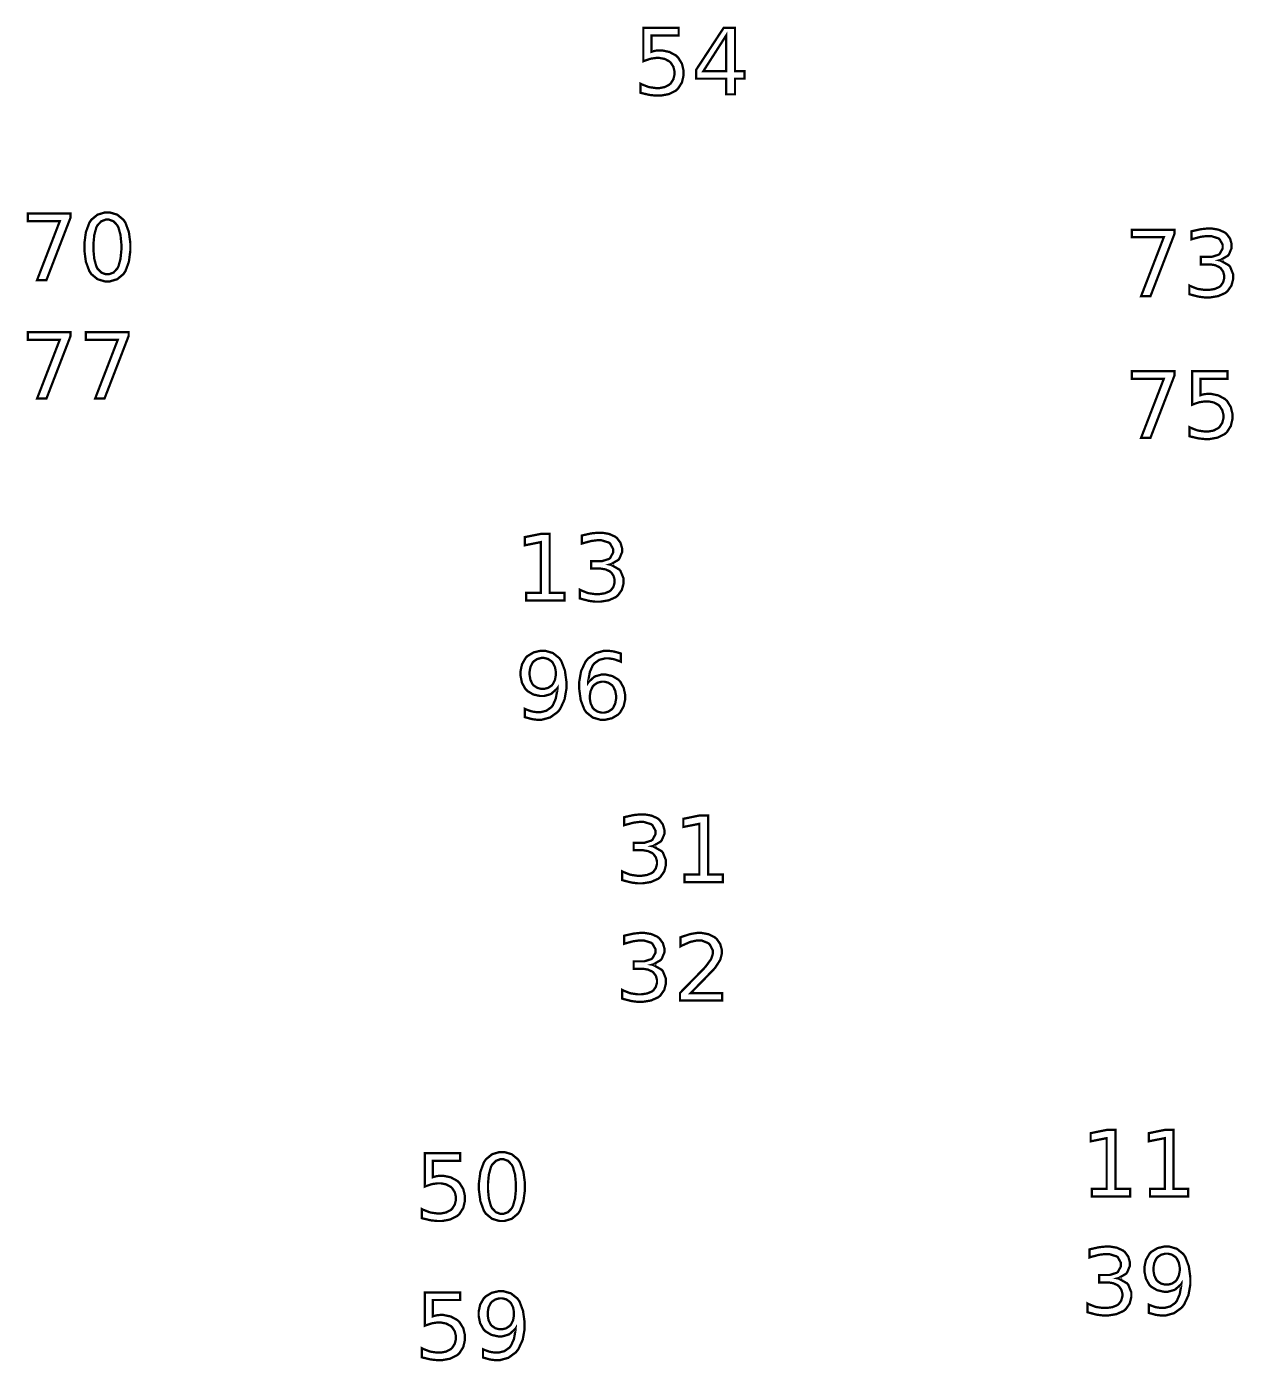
# Model space of a CAD drawing. Extents: x 0.2 to 50.1, y 1.6 to 26.7.
# Drawn here: x 31.11 to 36.63, y 7.6 to 13.7 of the extents above; entities that cross this region are included whole.
import ezdxf

# ---------------------------------------------------------------- set-up
doc = ezdxf.new("R2010")
doc.units = 0
doc.layers.get('0').update_dxf_attribs({"linetype": 'CONTINUOUS'})

msp = doc.modelspace()

# ---------------------------------------------------------------- linework, layer by layer
at = {"color": 1, "const_width": 0.010417}
for points in [[(33.9286, 13.6924), (34.0901, 13.6924), (34.0901, 13.6577), (33.9664, 13.6577), (33.9664, 13.5832), (33.9679, 13.5838), (33.9826, 13.5876), (33.9842, 13.5878), (33.9857, 13.5881), (33.9981, 13.5893), (34.0022, 13.5893), (34.0136, 13.5893), (34.0476, 13.5823), (34.0778, 13.566), (34.0828, 13.5613), (34.0876, 13.5567), (34.105, 13.5286), (34.1125, 13.4967), (34.1125, 13.486), (34.1125, 13.4752), (34.1049, 13.4424), (34.0869, 13.4144), (34.0818, 13.4098), (34.0768, 13.4053), (34.0451, 13.3895), (34.0082, 13.3827), (33.996, 13.3827), (33.9861, 13.3827), (33.9601, 13.3854), (33.9568, 13.386), (33.9536, 13.3865), (33.9194, 13.3946), (33.9158, 13.3957), (33.9158, 13.437), (33.9189, 13.4353), (33.9506, 13.4228), (33.9539, 13.422), (33.9571, 13.4212), (33.9856, 13.4172), (33.995, 13.4172), (34.0029, 13.4172), (34.0265, 13.4218), (34.0472, 13.4326), (34.0506, 13.4357), (34.054, 13.4388), (34.066, 13.4576), (34.0712, 13.4789), (34.0712, 13.486), (34.0712, 13.4931), (34.066, 13.5144), (34.054, 13.5331), (34.0506, 13.5361), (34.0472, 13.5393), (34.0265, 13.5501), (34.0029, 13.5548), (33.995, 13.5548), (33.9868, 13.5548), (33.9647, 13.5518), (33.9621, 13.5511), (33.9593, 13.5505), (33.9315, 13.5411), (33.9286, 13.5398), (33.9286, 13.6924)], [(34.2957, 13.6924), (34.3474, 13.6924), (34.3474, 13.4945), (34.3908, 13.4945), (34.3908, 13.4602), (34.3474, 13.4602), (34.3474, 13.3886), (34.3065, 13.3886), (34.3065, 13.4602), (34.1694, 13.4602), (34.1694, 13.4999), (34.2957, 13.6924)], [(34.3065, 13.6566), (34.2029, 13.4945), (34.3065, 13.4945), (34.3065, 13.6566)], [(31.1165, 12.8435), (31.3118, 12.8435), (31.3118, 12.8259), (31.2014, 12.5397), (31.1586, 12.5397), (31.2624, 12.8087), (31.1165, 12.8087), (31.1165, 12.8435)], [(31.4799, 12.8489), (31.4911, 12.8489), (31.525, 12.8388), (31.5535, 12.8153), (31.5581, 12.8085), (31.5625, 12.8018), (31.5782, 12.759), (31.5849, 12.7081), (31.5849, 12.6911), (31.5849, 12.6743), (31.5782, 12.6236), (31.5625, 12.5809), (31.5581, 12.5742), (31.5535, 12.5674), (31.525, 12.5439), (31.4911, 12.5338), (31.4799, 12.5338), (31.4686, 12.5338), (31.4349, 12.5439), (31.4064, 12.5674), (31.4019, 12.5742), (31.3975, 12.5809), (31.3817, 12.6236), (31.375, 12.6743), (31.375, 12.6911), (31.375, 12.7081), (31.3817, 12.759), (31.3975, 12.8018), (31.4019, 12.8085), (31.4064, 12.8153), (31.4349, 12.8388), (31.4686, 12.8489), (31.4799, 12.8489)], [(31.4799, 12.8163), (31.4729, 12.8163), (31.4521, 12.8085), (31.4347, 12.7903), (31.4321, 12.7851), (31.4294, 12.7799), (31.4201, 12.746), (31.4162, 12.7049), (31.4162, 12.6911), (31.4162, 12.6775), (31.4201, 12.6366), (31.4294, 12.6028), (31.4321, 12.5976), (31.4347, 12.5924), (31.4521, 12.5742), (31.4729, 12.5663), (31.4799, 12.5663), (31.4868, 12.5663), (31.5079, 12.5742), (31.5251, 12.5924), (31.5278, 12.5976), (31.5306, 12.6028), (31.5399, 12.6366), (31.5439, 12.6775), (31.5439, 12.6911), (31.5439, 12.7049), (31.5399, 12.746), (31.5306, 12.7799), (31.5278, 12.7851), (31.5251, 12.7903), (31.5079, 12.8085), (31.4868, 12.8163), (31.4799, 12.8163)], [(36.1607, 12.7701), (36.356, 12.7701), (36.356, 12.7526), (36.2456, 12.4663), (36.2028, 12.4663), (36.3065, 12.7354), (36.1607, 12.7354), (36.1607, 12.7701)], [(36.5608, 12.6302), (36.5657, 12.6291), (36.604, 12.6073), (36.6068, 12.6039), (36.6096, 12.6006), (36.6235, 12.5661), (36.6235, 12.5546), (36.6235, 12.5447), (36.6157, 12.5148), (36.5976, 12.4891), (36.5925, 12.485), (36.5874, 12.4809), (36.555, 12.4666), (36.5171, 12.4604), (36.5046, 12.4604), (36.4947, 12.4604), (36.4686, 12.4637), (36.4653, 12.4644), (36.4619, 12.465), (36.4269, 12.4742), (36.4233, 12.4754), (36.4233, 12.5151), (36.4262, 12.5135), (36.4575, 12.5008), (36.461, 12.4999), (36.4643, 12.4991), (36.4936, 12.495), (36.5035, 12.495), (36.5119, 12.495), (36.5375, 12.4987), (36.5589, 12.5077), (36.5622, 12.5101), (36.5657, 12.5128), (36.5774, 12.529), (36.5825, 12.5482), (36.5825, 12.5546), (36.5825, 12.5607), (36.5778, 12.5786), (36.5667, 12.594), (36.5636, 12.5965), (36.5604, 12.5991), (36.5411, 12.6079), (36.5188, 12.6117), (36.5113, 12.6117), (36.476, 12.6117), (36.476, 12.6456), (36.5131, 12.6456), (36.5246, 12.6456), (36.5565, 12.6557), (36.5593, 12.6577), (36.5619, 12.6598), (36.5756, 12.6845), (36.5756, 12.6927), (36.5756, 12.7016), (36.5615, 12.7264), (36.5588, 12.7285), (36.5561, 12.7306), (36.5225, 12.741), (36.5113, 12.741), (36.5022, 12.741), (36.4782, 12.738), (36.475, 12.7374), (36.4718, 12.7368), (36.4364, 12.7272), (36.4325, 12.7259), (36.4325, 12.7625), (36.4364, 12.7636), (36.4729, 12.7717), (36.4764, 12.7723), (36.4797, 12.7728), (36.5061, 12.7756), (36.515, 12.7756), (36.5254, 12.7756), (36.5568, 12.7702), (36.5844, 12.7579), (36.589, 12.7543), (36.5935, 12.7508), (36.6094, 12.7293), (36.6164, 12.7049), (36.6164, 12.6968), (36.6164, 12.6861), (36.6042, 12.6572), (36.6018, 12.6542), (36.5994, 12.6514), (36.5653, 12.6313), (36.5608, 12.6302)], [(31.1165, 12.3021), (31.3118, 12.3021), (31.3118, 12.2846), (31.2014, 11.9983), (31.1586, 11.9983), (31.2624, 12.2674), (31.1165, 12.2674), (31.1165, 12.3021)], [(31.3818, 12.3021), (31.5771, 12.3021), (31.5771, 12.2846), (31.4667, 11.9983), (31.4239, 11.9983), (31.5276, 12.2674), (31.3818, 12.2674), (31.3818, 12.3021)], [(36.1607, 12.1232), (36.356, 12.1232), (36.356, 12.1056), (36.2456, 11.8193), (36.2028, 11.8193), (36.3065, 12.0884), (36.1607, 12.0884), (36.1607, 12.1232)], [(36.4367, 12.1232), (36.5981, 12.1232), (36.5981, 12.0884), (36.4744, 12.0884), (36.4744, 12.014), (36.4758, 12.0145), (36.4907, 12.0183), (36.4922, 12.0186), (36.4936, 12.0188), (36.506, 12.0201), (36.5101, 12.0201), (36.5215, 12.0201), (36.5557, 12.0131), (36.5857, 11.9967), (36.5907, 11.9921), (36.5957, 11.9875), (36.6129, 11.9594), (36.6204, 11.9275), (36.6204, 11.9168), (36.6204, 11.9059), (36.6128, 11.8732), (36.595, 11.8452), (36.5899, 11.8406), (36.5847, 11.8361), (36.5531, 11.8203), (36.5161, 11.8135), (36.5039, 11.8135), (36.4942, 11.8135), (36.4681, 11.8162), (36.4649, 11.8167), (36.4615, 11.8173), (36.4274, 11.8254), (36.4239, 11.8265), (36.4239, 11.8677), (36.4268, 11.8661), (36.4586, 11.8536), (36.4618, 11.8528), (36.465, 11.852), (36.4936, 11.848), (36.5031, 11.848), (36.5108, 11.848), (36.5344, 11.8526), (36.5551, 11.8634), (36.5586, 11.8664), (36.5619, 11.8696), (36.574, 11.8883), (36.5792, 11.9097), (36.5792, 11.9168), (36.5792, 11.9239), (36.574, 11.9452), (36.5619, 11.9639), (36.5586, 11.9669), (36.5551, 11.9701), (36.5344, 11.9809), (36.5108, 11.9856), (36.5031, 11.9856), (36.4949, 11.9856), (36.4728, 11.9825), (36.47, 11.9819), (36.4674, 11.9813), (36.4394, 11.9719), (36.4367, 11.9706), (36.4367, 12.1232)], [(33.3931, 11.1109), (33.4603, 11.1109), (33.4603, 11.3427), (33.3872, 11.3281), (33.3872, 11.3655), (33.4599, 11.3802), (33.5008, 11.3802), (33.5008, 11.1109), (33.5679, 11.1109), (33.5679, 11.0764), (33.3931, 11.0764), (33.3931, 11.1109)], [(33.7757, 11.2402), (33.7806, 11.2392), (33.8189, 11.2173), (33.8217, 11.214), (33.8244, 11.2107), (33.8385, 11.1762), (33.8385, 11.1647), (33.8385, 11.1548), (33.8306, 11.1248), (33.8125, 11.0992), (33.8074, 11.0951), (33.8022, 11.091), (33.77, 11.0767), (33.7321, 11.0705), (33.7194, 11.0705), (33.7097, 11.0705), (33.6836, 11.0738), (33.6803, 11.0744), (33.6768, 11.0751), (33.6419, 11.0843), (33.6383, 11.0855), (33.6383, 11.1252), (33.6411, 11.1236), (33.6725, 11.1109), (33.6758, 11.11), (33.6793, 11.1092), (33.7086, 11.105), (33.7185, 11.105), (33.7269, 11.105), (33.7524, 11.1088), (33.7739, 11.1177), (33.7772, 11.1202), (33.7806, 11.1228), (33.7924, 11.1391), (33.7974, 11.1583), (33.7974, 11.1647), (33.7974, 11.1707), (33.7926, 11.1886), (33.7817, 11.2041), (33.7785, 11.2066), (33.7754, 11.2092), (33.7561, 11.218), (33.7336, 11.2218), (33.7263, 11.2218), (33.6908, 11.2218), (33.6908, 11.2556), (33.7279, 11.2556), (33.7396, 11.2556), (33.7715, 11.2658), (33.7742, 11.2678), (33.7769, 11.2699), (33.7904, 11.2945), (33.7904, 11.3027), (33.7904, 11.3117), (33.7765, 11.3365), (33.7737, 11.3385), (33.771, 11.3407), (33.7374, 11.3511), (33.7263, 11.3511), (33.7172, 11.3511), (33.6932, 11.3481), (33.69, 11.3474), (33.6868, 11.3468), (33.6512, 11.3372), (33.6475, 11.3359), (33.6475, 11.3726), (33.6514, 11.3737), (33.6879, 11.3818), (33.6913, 11.3824), (33.6947, 11.3829), (33.7211, 11.3856), (33.7299, 11.3856), (33.7404, 11.3856), (33.7718, 11.3803), (33.7993, 11.3679), (33.8039, 11.3644), (33.8085, 11.3608), (33.8244, 11.3394), (33.8313, 11.315), (33.8313, 11.3069), (33.8313, 11.2962), (33.8192, 11.2673), (33.8167, 11.2643), (33.8143, 11.2614), (33.7801, 11.2414), (33.7757, 11.2402)], [(33.3872, 10.5431), (33.3872, 10.5807), (33.3897, 10.5795), (33.4157, 10.57), (33.4185, 10.5694), (33.421, 10.5687), (33.4425, 10.5655), (33.4497, 10.5655), (33.4586, 10.5655), (33.4854, 10.5723), (33.5082, 10.5883), (33.5117, 10.5928), (33.5153, 10.5974), (33.5285, 10.6273), (33.5357, 10.6667), (33.5363, 10.6759), (33.5343, 10.6731), (33.5093, 10.6507), (33.5062, 10.649), (33.5032, 10.6475), (33.4756, 10.6397), (33.4664, 10.6397), (33.4561, 10.6397), (33.4256, 10.6466), (33.3986, 10.6627), (33.3942, 10.6673), (33.3896, 10.6719), (33.3742, 10.6999), (33.3676, 10.7321), (33.3676, 10.7428), (33.3676, 10.7533), (33.3744, 10.7848), (33.3906, 10.813), (33.3951, 10.8177), (33.3999, 10.8224), (33.4275, 10.839), (33.4586, 10.8461), (33.469, 10.8461), (33.4806, 10.8461), (33.5154, 10.836), (33.5449, 10.8124), (33.5494, 10.8057), (33.554, 10.799), (33.5703, 10.7562), (33.5772, 10.7053), (33.5772, 10.6883), (33.5772, 10.6722), (33.5687, 10.6239), (33.5489, 10.5809), (33.5432, 10.5737), (33.5375, 10.5666), (33.5032, 10.5417), (33.4643, 10.531), (33.4514, 10.531), (33.4436, 10.531), (33.4228, 10.5335), (33.4201, 10.534), (33.4175, 10.5346), (33.39, 10.5422), (33.3872, 10.5431)], [(33.469, 10.672), (33.4751, 10.672), (33.4936, 10.6768), (33.5099, 10.6878), (33.5126, 10.6909), (33.5153, 10.6941), (33.5249, 10.7133), (33.5289, 10.7355), (33.5289, 10.7428), (33.5289, 10.7501), (33.5249, 10.7721), (33.5153, 10.7913), (33.5126, 10.7944), (33.5099, 10.7976), (33.4936, 10.8087), (33.4751, 10.8135), (33.469, 10.8135), (33.4628, 10.8135), (33.444, 10.8087), (33.4276, 10.7976), (33.4249, 10.7944), (33.4222, 10.7913), (33.4128, 10.7721), (33.4089, 10.7501), (33.4089, 10.7428), (33.4089, 10.7355), (33.4128, 10.7133), (33.4222, 10.6941), (33.4249, 10.6909), (33.4276, 10.6878), (33.444, 10.6768), (33.4628, 10.672), (33.469, 10.672)], [(33.8258, 10.8339), (33.8258, 10.7964), (33.8232, 10.7976), (33.7969, 10.807), (33.7944, 10.8077), (33.7918, 10.8083), (33.7704, 10.8116), (33.7633, 10.8116), (33.7543, 10.8116), (33.7274, 10.8047), (33.7046, 10.7886), (33.7011, 10.784), (33.6975, 10.7795), (33.6843, 10.7496), (33.6772, 10.7104), (33.6768, 10.7011), (33.6788, 10.704), (33.7036, 10.7265), (33.7067, 10.728), (33.7097, 10.7297), (33.7374, 10.7376), (33.7467, 10.7376), (33.7568, 10.7376), (33.7875, 10.7306), (33.8144, 10.7145), (33.8189, 10.7098), (33.8233, 10.7052), (33.8389, 10.677), (33.8456, 10.645), (33.8456, 10.6343), (33.8456, 10.6237), (33.8386, 10.5921), (33.8224, 10.5639), (33.8178, 10.5592), (33.8132, 10.5545), (33.7856, 10.538), (33.7546, 10.531), (33.7443, 10.531), (33.7326, 10.531), (33.6976, 10.5411), (33.6682, 10.5646), (33.6635, 10.5713), (33.6589, 10.5781), (33.6426, 10.6208), (33.6357, 10.6714), (33.6357, 10.6883), (33.6357, 10.7045), (33.6442, 10.753), (33.6642, 10.796), (33.6699, 10.8031), (33.6756, 10.8103), (33.7099, 10.8353), (33.7486, 10.8461), (33.7617, 10.8461), (33.7694, 10.8461), (33.7903, 10.8436), (33.7929, 10.843), (33.7954, 10.8426), (33.8229, 10.835), (33.8258, 10.8339)], [(33.7443, 10.705), (33.7381, 10.705), (33.7193, 10.7003), (33.7029, 10.6893), (33.7001, 10.6861), (33.6975, 10.683), (33.6881, 10.6637), (33.6842, 10.6417), (33.6842, 10.6343), (33.6842, 10.627), (33.6881, 10.6049), (33.6975, 10.5856), (33.7001, 10.5824), (33.7029, 10.5793), (33.7193, 10.5683), (33.7381, 10.5635), (33.7443, 10.5635), (33.7504, 10.5635), (33.7689, 10.5683), (33.7851, 10.5793), (33.7879, 10.5824), (33.7906, 10.5856), (33.8001, 10.6049), (33.8042, 10.627), (33.8042, 10.6343), (33.8042, 10.6417), (33.8001, 10.6637), (33.7906, 10.683), (33.7879, 10.6861), (33.7851, 10.6893), (33.7689, 10.7003), (33.7504, 10.705), (33.7443, 10.705)], [(33.9693, 9.95335), (33.9742, 9.95231), (34.0125, 9.93044), (34.0153, 9.92708), (34.0181, 9.92378), (34.0319, 9.88932), (34.0319, 9.87782), (34.0319, 9.86789), (34.0242, 9.83794), (34.0061, 9.81228), (34.001, 9.80817), (33.9958, 9.8041), (33.9635, 9.78976), (33.9256, 9.78364), (33.9131, 9.78364), (33.9032, 9.78364), (33.8771, 9.78689), (33.8737, 9.78754), (33.8704, 9.78819), (33.8354, 9.79742), (33.8318, 9.79861), (33.8318, 9.83832), (33.8347, 9.83669), (33.866, 9.824), (33.8694, 9.82314), (33.8728, 9.82232), (33.9021, 9.81814), (33.9119, 9.81814), (33.9204, 9.81814), (33.946, 9.82194), (33.9674, 9.83083), (33.9707, 9.83333), (33.9742, 9.83594), (33.9858, 9.85215), (33.991, 9.87142), (33.991, 9.87782), (33.991, 9.88385), (33.9863, 9.90175), (33.9751, 9.91721), (33.9721, 9.91971), (33.9689, 9.92225), (33.9496, 9.9311), (33.9272, 9.9349), (33.9197, 9.9349), (33.8844, 9.9349), (33.8844, 9.96875), (33.9215, 9.96875), (33.9331, 9.96875), (33.965, 9.97889), (33.9678, 9.9809), (33.9704, 9.98296), (33.984, 10.0077), (33.984, 10.0158), (33.984, 10.0248), (33.97, 10.0496), (33.9672, 10.0517), (33.9646, 10.0538), (33.931, 10.0642), (33.9197, 10.0642), (33.9107, 10.0642), (33.8867, 10.0612), (33.8835, 10.0605), (33.8803, 10.0599), (33.8449, 10.0503), (33.841, 10.049), (33.841, 10.0857), (33.8449, 10.0868), (33.8814, 10.0949), (33.8849, 10.0955), (33.8882, 10.096), (33.9146, 10.0987), (33.9235, 10.0987), (33.9339, 10.0987), (33.9653, 10.0934), (33.9929, 10.0811), (33.9975, 10.0775), (34.0019, 10.0739), (34.0179, 10.0525), (34.0249, 10.0281), (34.0249, 10.02), (34.0249, 10.0093), (34.0126, 9.98036), (34.0103, 9.97743), (34.0079, 9.97456), (33.9738, 9.95449), (33.9693, 9.95335)], [(34.1171, 9.824), (34.1844, 9.824), (34.1844, 10.0558), (34.1113, 10.0412), (34.1113, 10.0786), (34.184, 10.0933), (34.225, 10.0933), (34.225, 9.824), (34.2921, 9.824), (34.2921, 9.7895), (34.1171, 9.7895), (34.1171, 9.824)], [(33.9693, 9.41183), (33.9742, 9.41081), (34.0125, 9.38894), (34.0153, 9.38558), (34.0181, 9.38226), (34.0319, 9.34782), (34.0319, 9.33632), (34.0319, 9.32639), (34.0242, 9.29644), (34.0061, 9.27078), (34.001, 9.26665), (33.9958, 9.26258), (33.9635, 9.24826), (33.9256, 9.24214), (33.9131, 9.24214), (33.9032, 9.24214), (33.8771, 9.24539), (33.8737, 9.24604), (33.8704, 9.24669), (33.8354, 9.25592), (33.8318, 9.25711), (33.8318, 9.29682), (33.8347, 9.29519), (33.866, 9.2825), (33.8694, 9.28162), (33.8728, 9.28082), (33.9021, 9.27664), (33.9119, 9.27664), (33.9204, 9.27664), (33.946, 9.28043), (33.9674, 9.28933), (33.9707, 9.29183), (33.9742, 9.29443), (33.9858, 9.31065), (33.991, 9.32992), (33.991, 9.33632), (33.991, 9.34233), (33.9863, 9.36025), (33.9751, 9.37571), (33.9721, 9.37819), (33.9689, 9.38075), (33.9496, 9.3896), (33.9272, 9.39339), (33.9197, 9.39339), (33.8844, 9.39339), (33.8844, 9.42725), (33.9215, 9.42725), (33.9331, 9.42725), (33.965, 9.43739), (33.9678, 9.4394), (33.9704, 9.44146), (33.984, 9.46615), (33.984, 9.47433), (33.984, 9.48329), (33.97, 9.50808), (33.9672, 9.51014), (33.9646, 9.51226), (33.931, 9.52274), (33.9197, 9.52274), (33.9107, 9.52274), (33.8867, 9.51969), (33.8835, 9.51904), (33.8803, 9.51844), (33.8449, 9.50885), (33.841, 9.50754), (33.841, 9.54422), (33.8449, 9.54531), (33.8814, 9.55344), (33.8849, 9.55399), (33.8882, 9.55453), (33.9146, 9.55724), (33.9235, 9.55724), (33.9339, 9.55724), (33.9653, 9.55192), (33.9929, 9.53956), (33.9975, 9.53597), (34.0019, 9.53244), (34.0179, 9.51096), (34.0249, 9.4866), (34.0249, 9.47846), (34.0249, 9.46783), (34.0126, 9.43886), (34.0103, 9.43593), (34.0079, 9.43306), (33.9738, 9.41297), (33.9693, 9.41183)], [(34.1453, 9.2825), (34.2888, 9.2825), (34.2888, 9.24799), (34.0961, 9.24799), (34.0961, 9.2825), (34.1, 9.28657), (34.1235, 9.31093), (34.1529, 9.34082), (34.1597, 9.3476), (34.1664, 9.35444), (34.1926, 9.38112), (34.2088, 9.39817), (34.2104, 9.40013), (34.2137, 9.40381), (34.2367, 9.43511), (34.2381, 9.43767), (34.2393, 9.44026), (34.246, 9.46094), (34.246, 9.46783), (34.246, 9.47771), (34.2317, 9.50483), (34.2289, 9.50732), (34.2261, 9.50993), (34.195, 9.52274), (34.1846, 9.52274), (34.1744, 9.52274), (34.1474, 9.51714), (34.1439, 9.516), (34.1403, 9.51492), (34.1021, 9.49789), (34.0981, 9.49561), (34.0981, 9.53706), (34.1022, 9.53874), (34.1407, 9.55122), (34.1443, 9.55203), (34.1478, 9.5529), (34.1749, 9.55724), (34.184, 9.55724), (34.1944, 9.55724), (34.2263, 9.55132), (34.2544, 9.53754), (34.259, 9.53358), (34.2638, 9.52968), (34.2801, 9.50612), (34.2872, 9.47954), (34.2872, 9.47065), (34.2872, 9.46175), (34.2813, 9.43787), (34.2801, 9.43506), (34.2789, 9.43229), (34.2578, 9.39936), (34.2547, 9.39556), (34.2539, 9.39458), (34.244, 9.38411), (34.2267, 9.36621), (34.2222, 9.36149), (34.2176, 9.35682), (34.1893, 9.32764), (34.1536, 9.29096), (34.1453, 9.2825)], [(35.9782, 8.38764), (36.0456, 8.38764), (36.0456, 8.61942), (35.9724, 8.60488), (35.9724, 8.64219), (36.0451, 8.65696), (36.0861, 8.65696), (36.0861, 8.38764), (36.1532, 8.38764), (36.1532, 8.35314), (35.9782, 8.35314), (35.9782, 8.38764)], [(36.2436, 8.38764), (36.3108, 8.38764), (36.3108, 8.61942), (36.2376, 8.60488), (36.2376, 8.64219), (36.3104, 8.65696), (36.3514, 8.65696), (36.3514, 8.38764), (36.4185, 8.38764), (36.4185, 8.35314), (36.2436, 8.35314), (36.2436, 8.38764)], [(32.9297, 8.55057), (33.0913, 8.55057), (33.0913, 8.51585), (32.9675, 8.51585), (32.9675, 8.4414), (32.969, 8.44194), (32.9838, 8.44575), (32.9853, 8.44596), (32.9868, 8.44624), (32.9992, 8.44749), (33.0033, 8.44749), (33.0146, 8.44749), (33.0488, 8.44049), (33.0789, 8.42415), (33.0839, 8.41949), (33.0887, 8.41487), (33.1061, 8.38678), (33.1136, 8.35488), (33.1136, 8.34418), (33.1136, 8.33333), (33.106, 8.30063), (33.0881, 8.27257), (33.0829, 8.26801), (33.0779, 8.26351), (33.0463, 8.24767), (33.0093, 8.24089), (32.9971, 8.24089), (32.9872, 8.24089), (32.9612, 8.2436), (32.9579, 8.24414), (32.9546, 8.24468), (32.9204, 8.25282), (32.9169, 8.2539), (32.9169, 8.29514), (32.92, 8.29351), (32.9517, 8.28103), (32.9549, 8.28017), (32.9582, 8.2794), (32.9867, 8.27539), (32.9961, 8.27539), (33.004, 8.27539), (33.0275, 8.28), (33.0483, 8.29081), (33.0517, 8.29383), (33.0551, 8.29699), (33.0671, 8.31575), (33.0724, 8.33708), (33.0724, 8.34418), (33.0724, 8.35129), (33.0671, 8.37256), (33.0551, 8.39128), (33.0517, 8.39432), (33.0483, 8.39746), (33.0275, 8.40831), (33.004, 8.41297), (32.9961, 8.41297), (32.9879, 8.41297), (32.9658, 8.40994), (32.9632, 8.40929), (32.9604, 8.40869), (32.9325, 8.39931), (32.9297, 8.398), (32.9297, 8.55057)], [(33.2825, 8.55599), (33.2937, 8.55599), (33.3276, 8.5459), (33.3561, 8.52235), (33.3606, 8.51563), (33.3651, 8.5089), (33.3807, 8.4661), (33.3875, 8.41521), (33.3875, 8.39822), (33.3875, 8.38135), (33.3807, 8.33068), (33.3651, 8.28797), (33.3606, 8.28125), (33.3561, 8.27453), (33.3276, 8.25097), (33.2937, 8.24089), (33.2825, 8.24089), (33.2713, 8.24089), (33.2375, 8.25097), (33.209, 8.27453), (33.2046, 8.28125), (33.2001, 8.28797), (33.1843, 8.33068), (33.1776, 8.38135), (33.1776, 8.39822), (33.1776, 8.41521), (33.1843, 8.4661), (33.2001, 8.5089), (33.2046, 8.51563), (33.209, 8.52235), (33.2375, 8.5459), (33.2713, 8.55599), (33.2825, 8.55599)], [(33.2825, 8.52344), (33.2756, 8.52344), (33.2547, 8.51563), (33.2374, 8.4974), (33.2347, 8.49219), (33.2321, 8.48699), (33.2228, 8.45307), (33.2189, 8.41194), (33.2189, 8.39822), (33.2189, 8.3846), (33.2228, 8.34369), (33.2321, 8.3099), (33.2347, 8.30469), (33.2374, 8.29949), (33.2547, 8.28125), (33.2756, 8.27344), (33.2825, 8.27344), (33.2894, 8.27344), (33.3106, 8.28125), (33.3278, 8.29949), (33.3304, 8.30469), (33.3331, 8.3099), (33.3425, 8.34369), (33.3465, 8.3846), (33.3465, 8.39822), (33.3465, 8.41194), (33.3425, 8.45307), (33.3331, 8.48699), (33.3304, 8.49219), (33.3278, 8.4974), (33.3106, 8.51563), (33.2894, 8.52344), (33.2825, 8.52344)], [(36.0957, 7.97885), (36.1006, 7.97781), (36.1389, 7.95594), (36.1417, 7.95258), (36.1444, 7.94928), (36.1583, 7.91482), (36.1583, 7.90332), (36.1583, 7.89339), (36.1506, 7.86344), (36.1325, 7.83778), (36.1274, 7.83365), (36.1222, 7.82958), (36.0899, 7.81526), (36.0521, 7.80914), (36.0394, 7.80914), (36.0296, 7.80914), (36.0035, 7.81239), (36.0001, 7.81304), (35.9968, 7.81369), (35.9618, 7.82292), (35.9583, 7.82411), (35.9583, 7.86382), (35.9611, 7.86219), (35.9924, 7.8495), (35.9958, 7.84864), (35.9992, 7.84782), (36.0285, 7.84364), (36.0383, 7.84364), (36.0468, 7.84364), (36.0724, 7.84744), (36.0938, 7.85633), (36.0972, 7.85883), (36.1006, 7.86143), (36.1124, 7.87765), (36.1174, 7.89692), (36.1174, 7.90332), (36.1174, 7.90935), (36.1126, 7.92725), (36.1017, 7.94271), (36.0985, 7.94521), (36.0953, 7.94775), (36.076, 7.9566), (36.0536, 7.96039), (36.0461, 7.96039), (36.0108, 7.96039), (36.0108, 7.99425), (36.0479, 7.99425), (36.0594, 7.99425), (36.0914, 8.00439), (36.0942, 8.0064), (36.0968, 8.00846), (36.1104, 8.03315), (36.1104, 8.04135), (36.1104, 8.05029), (36.0965, 8.07508), (36.0938, 8.07715), (36.091, 8.07926), (36.0574, 8.08974), (36.0461, 8.08974), (36.0371, 8.08974), (36.0132, 8.08669), (36.0099, 8.08604), (36.0067, 8.08544), (35.9712, 8.07585), (35.9674, 8.07454), (35.9674, 8.11122), (35.9712, 8.11231), (36.0078, 8.12044), (36.0113, 8.12099), (36.0146, 8.12153), (36.041, 8.12424), (36.0499, 8.12424), (36.0603, 8.12424), (36.0918, 8.11893), (36.1193, 8.10656), (36.1239, 8.10297), (36.1285, 8.09944), (36.1443, 8.07796), (36.1512, 8.0536), (36.1512, 8.04546), (36.1512, 8.03483), (36.139, 8.00586), (36.1367, 8.00293), (36.1343, 8.00006), (36.1001, 7.97999), (36.0957, 7.97885)], [(36.2376, 7.82129), (36.2376, 7.85883), (36.2403, 7.85764), (36.2662, 7.84819), (36.2689, 7.84754), (36.2715, 7.8469), (36.2931, 7.84364), (36.3001, 7.84364), (36.309, 7.84364), (36.336, 7.85047), (36.3586, 7.86643), (36.3622, 7.87099), (36.3658, 7.87554), (36.379, 7.90543), (36.3863, 7.94482), (36.3868, 7.9541), (36.3849, 7.95122), (36.3599, 7.92882), (36.3568, 7.92719), (36.3537, 7.92567), (36.3261, 7.91786), (36.3169, 7.91786), (36.3067, 7.91786), (36.2761, 7.92475), (36.249, 7.94086), (36.2446, 7.94542), (36.2401, 7.95003), (36.2247, 7.97808), (36.2182, 8.01025), (36.2182, 8.02094), (36.2182, 8.03147), (36.225, 8.06299), (36.2411, 8.09115), (36.2457, 8.09581), (36.2503, 8.10058), (36.2781, 8.11714), (36.309, 8.12424), (36.3194, 8.12424), (36.3311, 8.12424), (36.366, 8.11415), (36.3953, 8.0906), (36.4, 8.08388), (36.4046, 8.07715), (36.4208, 8.03435), (36.4278, 7.98346), (36.4278, 7.96647), (36.4278, 7.95036), (36.4192, 7.90201), (36.3993, 7.85906), (36.3938, 7.85189), (36.3881, 7.84478), (36.3536, 7.81982), (36.3149, 7.80914), (36.3019, 7.80914), (36.2942, 7.80914), (36.2733, 7.81168), (36.2707, 7.81218), (36.2681, 7.81272), (36.2406, 7.82032), (36.2376, 7.82129)], [(36.3194, 7.95019), (36.3257, 7.95019), (36.3442, 7.95492), (36.3604, 7.96593), (36.3631, 7.96907), (36.3658, 7.97222), (36.3753, 7.99149), (36.3794, 8.01361), (36.3794, 8.02094), (36.3794, 8.02826), (36.3753, 8.05024), (36.3658, 8.06944), (36.3631, 8.0726), (36.3604, 8.07579), (36.3442, 8.08692), (36.3257, 8.09169), (36.3194, 8.09169), (36.3132, 8.09169), (36.2946, 8.08692), (36.2782, 8.07579), (36.2754, 8.0726), (36.2728, 8.06944), (36.2633, 8.05024), (36.2594, 8.02826), (36.2594, 8.02094), (36.2594, 8.01361), (36.2633, 7.99149), (36.2728, 7.97222), (36.2754, 7.96907), (36.2782, 7.96593), (36.2946, 7.95492), (36.3132, 7.95019), (36.3194, 7.95019)], [(32.9297, 7.91476), (33.0913, 7.91476), (33.0913, 7.88004), (32.9675, 7.88004), (32.9675, 7.80561), (32.969, 7.80615), (32.9838, 7.80994), (32.9853, 7.81017), (32.9868, 7.81044), (32.9992, 7.81168), (33.0033, 7.81168), (33.0146, 7.81168), (33.0488, 7.80469), (33.0789, 7.78836), (33.0839, 7.78369), (33.0887, 7.77908), (33.1061, 7.75097), (33.1136, 7.71907), (33.1136, 7.70839), (33.1136, 7.69754), (33.106, 7.66482), (33.0881, 7.63678), (33.0829, 7.63222), (33.0779, 7.62771), (33.0463, 7.61187), (33.0093, 7.60508), (32.9971, 7.60508), (32.9872, 7.60508), (32.9612, 7.60781), (32.9579, 7.60835), (32.9546, 7.60889), (32.9204, 7.61703), (32.9169, 7.61811), (32.9169, 7.65935), (32.92, 7.65771), (32.9517, 7.64524), (32.9549, 7.64438), (32.9582, 7.64361), (32.9867, 7.6396), (32.9961, 7.6396), (33.004, 7.6396), (33.0275, 7.64421), (33.0483, 7.655), (33.0517, 7.65804), (33.0551, 7.66118), (33.0671, 7.67996), (33.0724, 7.70128), (33.0724, 7.70839), (33.0724, 7.7155), (33.0671, 7.73676), (33.0551, 7.75549), (33.0517, 7.75851), (33.0483, 7.76167), (33.0275, 7.77251), (33.004, 7.77718), (32.9961, 7.77718), (32.9879, 7.77718), (32.9658, 7.77414), (32.9632, 7.77349), (32.9604, 7.77289), (32.9325, 7.76351), (32.9297, 7.76221), (32.9297, 7.91476)], [(33.196, 7.61724), (33.196, 7.65479), (33.1985, 7.6536), (33.2244, 7.64415), (33.2272, 7.6435), (33.2297, 7.64285), (33.2513, 7.6396), (33.2585, 7.6396), (33.2674, 7.6396), (33.2942, 7.64643), (33.3169, 7.66237), (33.3204, 7.66694), (33.324, 7.6715), (33.3374, 7.70139), (33.3444, 7.74078), (33.345, 7.75006), (33.3431, 7.74718), (33.3181, 7.72478), (33.315, 7.72314), (33.3119, 7.72162), (33.2843, 7.71382), (33.2751, 7.71382), (33.2649, 7.71382), (33.2343, 7.72071), (33.2074, 7.73682), (33.2029, 7.74138), (33.1985, 7.74599), (33.1829, 7.77403), (33.1764, 7.80621), (33.1764, 7.81689), (33.1764, 7.82742), (33.1832, 7.85894), (33.1993, 7.8871), (33.2039, 7.89176), (33.2086, 7.89654), (33.2363, 7.91308), (33.2674, 7.92019), (33.2778, 7.92019), (33.2893, 7.92019), (33.3242, 7.9101), (33.3536, 7.88656), (33.3582, 7.87983), (33.3629, 7.8731), (33.379, 7.83029), (33.386, 7.7794), (33.386, 7.76243), (33.386, 7.74631), (33.3775, 7.69797), (33.3576, 7.655), (33.3519, 7.64785), (33.3462, 7.64074), (33.3119, 7.61578), (33.2731, 7.60508), (33.2601, 7.60508), (33.2524, 7.60508), (33.2315, 7.60764), (33.2289, 7.60812), (33.2263, 7.60867), (33.1988, 7.61626), (33.196, 7.61724)], [(33.2778, 7.74615), (33.2839, 7.74615), (33.3024, 7.75087), (33.3186, 7.76187), (33.3214, 7.76503), (33.324, 7.76818), (33.3336, 7.78743), (33.3376, 7.80957), (33.3376, 7.81689), (33.3376, 7.82422), (33.3336, 7.84619), (33.324, 7.8654), (33.3214, 7.86854), (33.3186, 7.87175), (33.3024, 7.88286), (33.2839, 7.88764), (33.2778, 7.88764), (33.2715, 7.88764), (33.2528, 7.88286), (33.2364, 7.87175), (33.2336, 7.86854), (33.231, 7.8654), (33.2215, 7.84619), (33.2176, 7.82422), (33.2176, 7.81689), (33.2176, 7.80957), (33.2215, 7.78743), (33.231, 7.76818), (33.2336, 7.76503), (33.2364, 7.76187), (33.2528, 7.75087), (33.2715, 7.74615), (33.2778, 7.74615)]]:
    msp.add_lwpolyline(points, close=True, dxfattribs=at)

doc.saveas('drawing.dxf')
